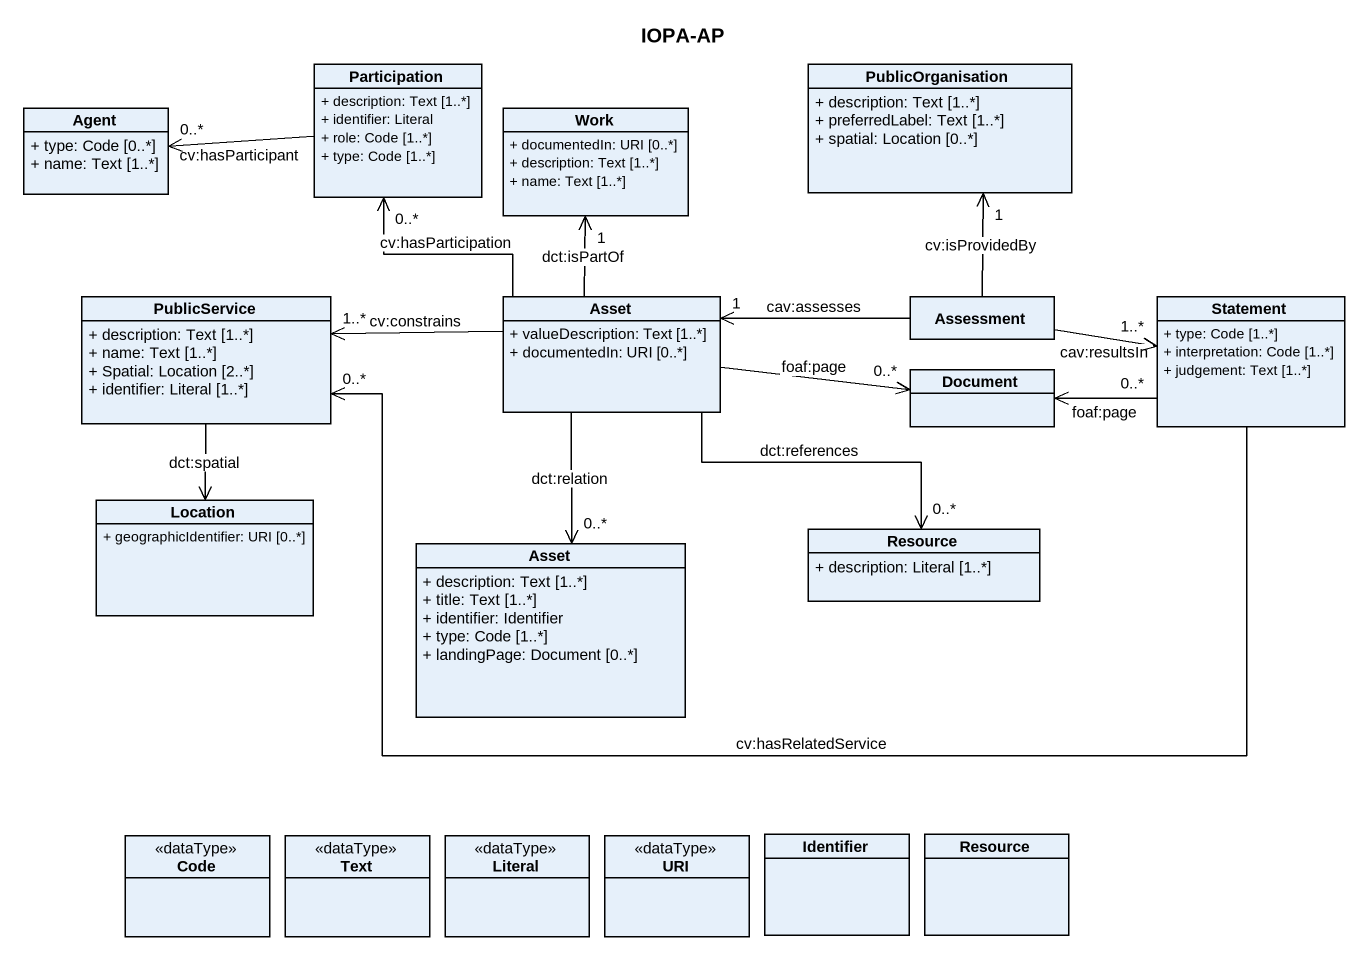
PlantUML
@startuml
title IOPA-AP
hide circle
hide empty members
skinparam classAttributeIconSize 0
class Participation {
  + description: Text [1..*]
  + identifier: Literal
  + role: Code [1..*]
  + type: Code [1..*]
}
class PublicOrganisation {
  + description: Text [1..*]
  + preferredLabel: Text [1..*]
  + spatial: Location [0..*]
}
class "Agent" as Agent_ {
  + type: Code [0..*]
  + name: Text [1..*]
}
class Work {
  + documentedIn: URI [0..*]
  + description: Text [1..*]
  + name: Text [1..*]
}
class PublicService {
  + description: Text [1..*]
  + name: Text [1..*]
  + Spatial: Location [2..*]
  + identifier: Literal [1..*]
}
class Asset {
  + valueDescription: Text [1..*]
  + documentedIn: URI [0..*]
}
class Assessment
class Statement {
  + type: Code [1..*]
  + interpretation: Code [1..*]
  + judgement: Text [1..*]
}
class Document
class Location {
  + geographicIdentifier: URI [0..*]
}
class "Asset" as Asset_2 {
  + description: Text [1..*]
  + title: Text [1..*]
  + identifier: Identifier
  + type: Code [1..*]
  + landingPage: Document [0..*]
}
class Resource {
  + description: Literal [1..*]
}
class Code <<dataType>>
class Text <<dataType>>
class Literal <<dataType>>
class URI <<dataType>>
class Identifier
class "Resource" as Resource_2
Participation -left-> "0..*" Agent_ : cv:hasParticipant
PublicService --> Location : dct:spatial
Asset -up-> "0..*" Participation : cv:hasParticipation
Asset -up-> "1" Work : dct:isPartOf
Asset -left-> "1..*" PublicService : cv:constrains
Asset -right-> "0..*" Document : foaf:page
Asset --> "0..*" Asset_2 : dct:relation
Asset --> "0..*" Resource : dct:references
Assessment -up-> "1" PublicOrganisation : cv:isProvidedBy
Assessment -left-> "1" Asset : cav:assesses
Assessment -right-> "1..*" Statement : cav:resultsIn
Statement -left-> "0..*" PublicService : cv:hasRelatedService
Statement "0..*" -left-> Document : foaf:page
@enduml
